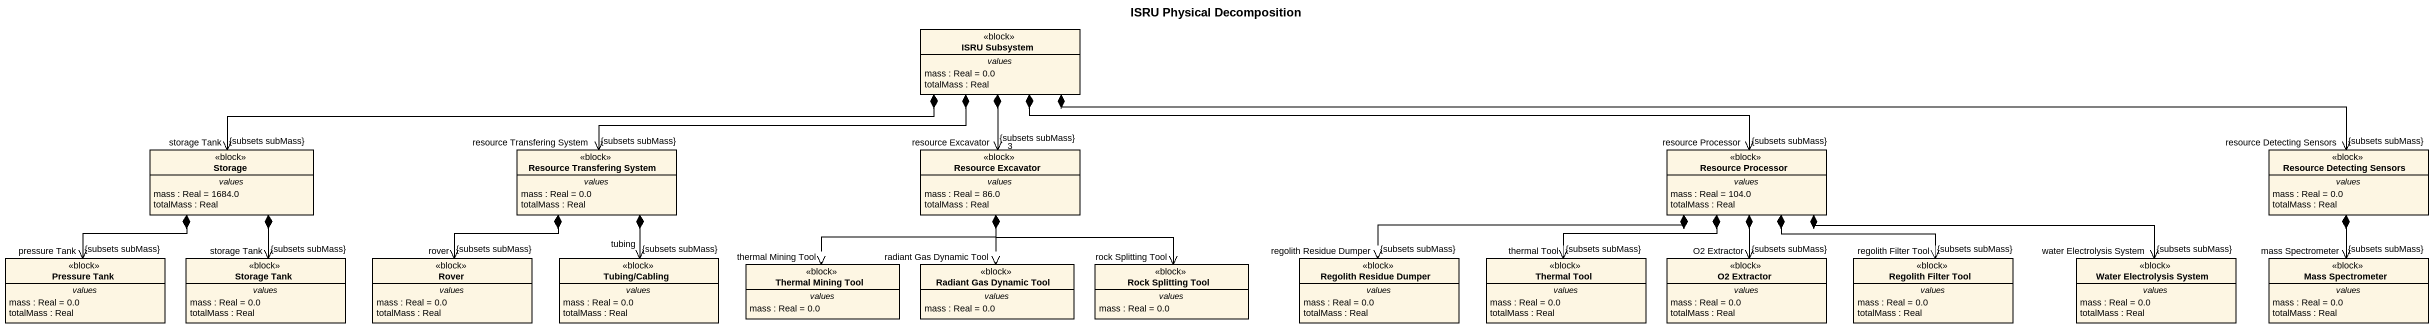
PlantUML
@startuml
title ISRU Physical Decomposition
hide circle
hide empty members
class "ISRU Subsystem" as ISRU_Subsystem <<block>> {
  -- values --
  mass : Real = 0.0
  totalMass : Real
}
class "Storage" as Storage_ <<block>> {
  -- values --
  mass : Real = 1684.0
  totalMass : Real
}
class "Resource Transfering System" as Resource_Transfering_System <<block>> {
  -- values --
  mass : Real = 0.0
  totalMass : Real
}
class "Resource Excavator" as Resource_Excavator <<block>> {
  -- values --
  mass : Real = 86.0
  totalMass : Real
}
class "Resource Processor" as Resource_Processor <<block>> {
  -- values --
  mass : Real = 104.0
  totalMass : Real
}
class "Resource Detecting Sensors" as Resource_Detecting_Sensors <<block>> {
  -- values --
  mass : Real = 0.0
  totalMass : Real
}
class "Pressure Tank" as Pressure_Tank <<block>> {
  -- values --
  mass : Real = 0.0
  totalMass : Real
}
class "Storage Tank" as Storage_Tank <<block>> {
  -- values --
  mass : Real = 0.0
  totalMass : Real
}
class Rover <<block>> {
  -- values --
  mass : Real = 0.0
  totalMass : Real
}
class "Tubing/Cabling" as Tubing_Cabling <<block>> {
  -- values --
  mass : Real = 0.0
  totalMass : Real
}
class "Thermal Mining Tool" as Thermal_Mining_Tool <<block>> {
  -- values --
  mass : Real = 0.0
}
class "Radiant Gas Dynamic Tool" as Radiant_Gas_Dynamic_Tool <<block>> {
  -- values --
  mass : Real = 0.0
}
class "Rock Splitting Tool" as Rock_Splitting_Tool <<block>> {
  -- values --
  mass : Real = 0.0
}
class "Regolith Residue Dumper" as Regolith_Residue_Dumper <<block>> {
  -- values --
  mass : Real = 0.0
  totalMass : Real
}
class "Thermal Tool" as Thermal_Tool <<block>> {
  -- values --
  mass : Real = 0.0
  totalMass : Real
}
class "O2 Extractor" as O2_Extractor <<block>> {
  -- values --
  mass : Real = 0.0
  totalMass : Real
}
class "Regolith Filter Tool" as Regolith_Filter_Tool <<block>> {
  -- values --
  mass : Real = 0.0
  totalMass : Real
}
class "Water Electrolysis System" as Water_Electrolysis_System <<block>> {
  -- values --
  mass : Real = 0.0
  totalMass : Real
}
class "Mass Spectrometer" as Mass_Spectrometer <<block>> {
  -- values --
  mass : Real = 0.0
  totalMass : Real
}
ISRU_Subsystem *-left-> "storage Tank\n{subsets subMass}" Storage_
ISRU_Subsystem *-left-> "resource Transfering System\n{subsets subMass}" Resource_Transfering_System
ISRU_Subsystem *--> "resource Excavator\n{subsets subMass}\n3" Resource_Excavator
ISRU_Subsystem *-right-> "resource Processor\n{subsets subMass}" Resource_Processor
ISRU_Subsystem *-right-> "resource Detecting Sensors\n{subsets subMass}" Resource_Detecting_Sensors
Storage_ *--> "pressure Tank\n{subsets subMass}" Pressure_Tank
Storage_ *--> "storage Tank\n{subsets subMass}" Storage_Tank
Resource_Transfering_System *--> "rover\n{subsets subMass}" Rover
Resource_Transfering_System *--> "tubing\n{subsets subMass}" Tubing_Cabling
Resource_Excavator *--> "thermal Mining Tool" Thermal_Mining_Tool
Resource_Excavator *--> "radiant Gas Dynamic Tool" Radiant_Gas_Dynamic_Tool
Resource_Excavator *--> "rock Splitting Tool" Rock_Splitting_Tool
Resource_Processor *-left-> "regolith Residue Dumper\n{subsets subMass}" Regolith_Residue_Dumper
Resource_Processor *--> "thermal Tool\n{subsets subMass}" Thermal_Tool
Resource_Processor *--> "O2 Extractor\n{subsets subMass}" O2_Extractor
Resource_Processor *-right-> "regolith Filter Tool\n{subsets subMass}" Regolith_Filter_Tool
Resource_Processor *-right-> "water Electrolysis System\n{subsets subMass}" Water_Electrolysis_System
Resource_Detecting_Sensors *--> "mass Spectrometer\n{subsets subMass}" Mass_Spectrometer
@enduml
